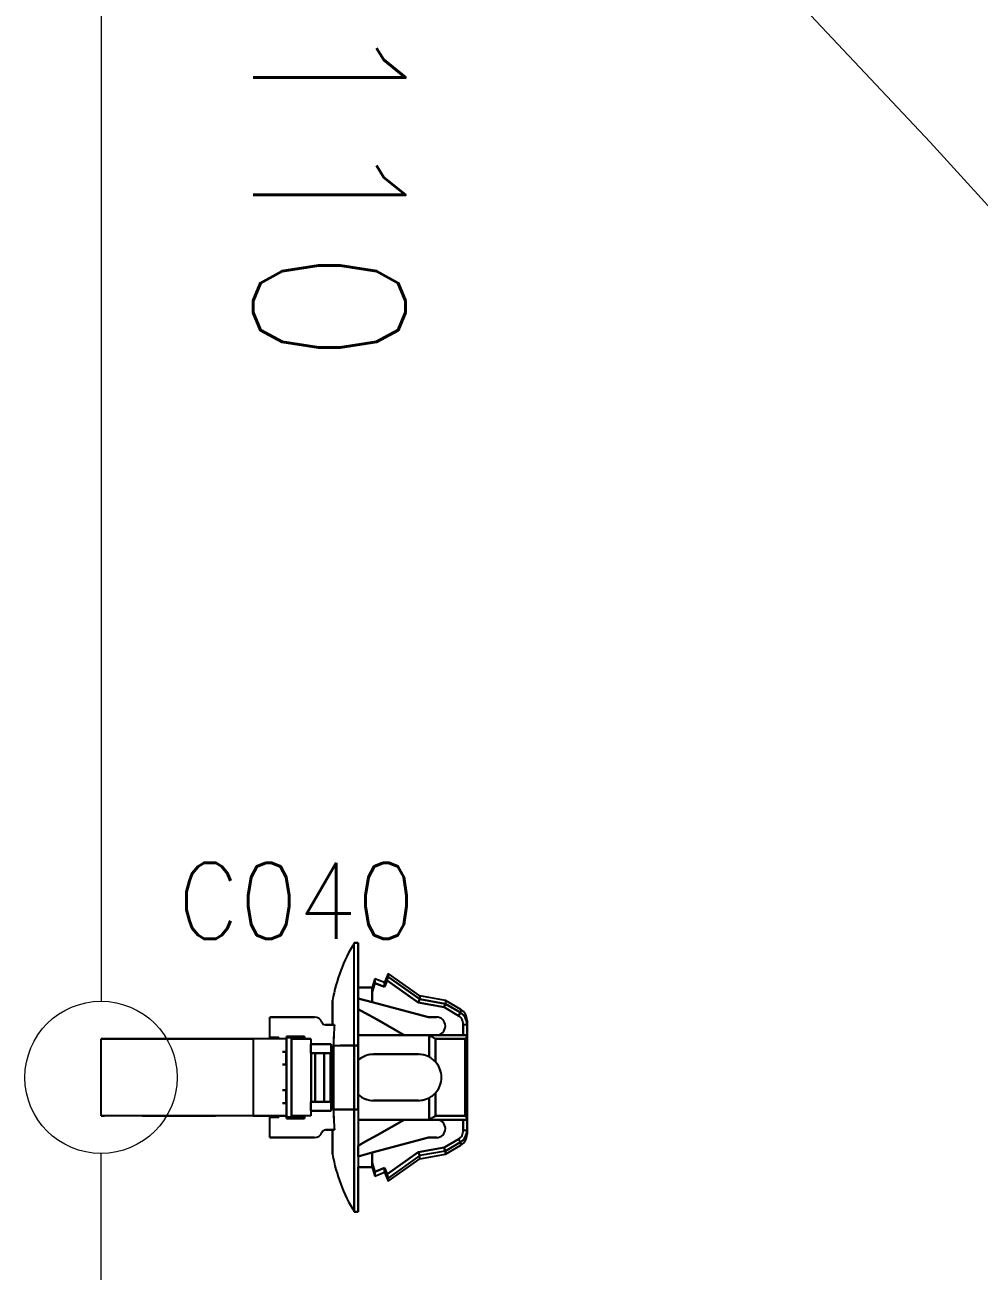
# Model space of a CAD drawing. Header units: inches. Extents: x 47316 to 59086, y 3141 to 11743.
# Drawn here: x 54112.87 to 54144.21, y 10066.61 to 10107.54 of the extents above; entities that cross this region are included whole.
import ezdxf

# ---------------------------------------------------------------- set-up
doc = ezdxf.new("R2010")
doc.units = ezdxf.units.IN
doc.header["$MEASUREMENT"] = 0
doc.styles.get("Standard").update_dxf_attribs({"font": ''})
doc.styles.get('Standard').set_extended_font_data('SimSun')
doc.linetypes.add('_VH_FELT_TAPE', pattern='A,0.4,-0.7,["FELT",Standard,S=0.3,R=0,X=-0.5,Y=-0.15],-0.7', length=1.8)

msp = doc.modelspace()

# ---------------------------------------------------------------- linework, layer by layer
at = {"color": 0, "linetype": '_VH_FELT_TAPE', "lineweight": 15, "ltscale": 5}
for p, q in [((54115.369, 10130.11), (54115.369, 10075.475)), ((54115.369, 10048.654), (54115.369, 10070.475))]:
    msp.add_line(p, q, dxfattribs=at)
at = {"color": 7, "ltscale": 0.2}
for p, q in [((54123.69, 10074.027), (54123.69, 10077.395)), ((54123.69, 10074.027), (54123.69, 10077.395)), ((54123.817, 10074.027), (54123.817, 10077.395)), ((54123.817, 10077.395), (54123.817, 10074.027)), ((54123.69, 10068.554), (54123.69, 10071.922)), ((54123.69, 10071.922), (54123.69, 10068.554)), ((54123.817, 10071.922), (54123.817, 10068.554)), ((54123.817, 10071.922), (54123.817, 10068.554))]:
    msp.add_line(p, q, dxfattribs=at)
at = {"color": 7, "ltscale": 0.0075}
for p, q in [((54123.69, 10077.395), (54123.817, 10077.395)), ((54123.817, 10077.395), (54123.69, 10077.395)), ((54127.269, 10074.717), (54127.395, 10074.717)), ((54127.269, 10074.717), (54127.395, 10074.717)), ((54127.395, 10074.364), (54127.269, 10074.364)), ((54123.69, 10074.027), (54123.817, 10074.027)), ((54123.817, 10074.027), (54123.69, 10074.027)), ((54121.459, 10073.817), (54121.333, 10073.817)), ((54121.333, 10073.817), (54121.459, 10073.817)), ((54121.333, 10073.396), (54121.459, 10073.396)), ((54121.459, 10073.396), (54121.333, 10073.396)), ((54121.459, 10072.554), (54121.333, 10072.554)), ((54121.333, 10072.554), (54121.459, 10072.554)), ((54121.333, 10072.133), (54121.459, 10072.133)), ((54121.459, 10072.133), (54121.333, 10072.133)), ((54123.817, 10071.922), (54123.69, 10071.922)), ((54123.69, 10071.922), (54123.817, 10071.922)), ((54127.395, 10071.233), (54127.269, 10071.233)), ((54127.395, 10071.233), (54127.269, 10071.233)), ((54123.69, 10068.554), (54123.817, 10068.554)), ((54123.817, 10068.554), (54123.69, 10068.554))]:
    msp.add_line(p, q, dxfattribs=at)
at = {"color": 7, "ltscale": 0.087396}
for p, q in [((54123.817, 10077.395), (54123.817, 10075.923)), ((54123.817, 10068.554), (54123.817, 10070.026)), ((54123.817, 10068.554), (54123.817, 10070.026))]:
    msp.add_line(p, q, dxfattribs=at)
at = {"color": 7, "ltscale": 0.0875}
for p, q in [((54123.817, 10075.922), (54123.817, 10077.395)), ((54125.795, 10073.733), (54124.322, 10073.733)), ((54124.322, 10073.733), (54125.795, 10073.733)), ((54124.322, 10072.217), (54125.795, 10072.217)), ((54125.795, 10072.217), (54124.322, 10072.217)), ((54125.795, 10072.217), (54124.322, 10072.217))]:
    msp.add_line(p, q, dxfattribs=at)
at = {"color": 7, "ltscale": 0.019}
msp.add_line((54124.806, 10076.384), (54124.68, 10076.09), dxfattribs=at)
at = {"color": 7, "ltscale": 4.3e-05}
msp.add_line((54124.806, 10076.385), (54124.806, 10076.384), dxfattribs=at)
at = {"color": 7, "ltscale": 0.075271}
for p, q in [((54125.838, 10075.648), (54124.806, 10076.385)), ((54124.806, 10076.281), (54125.838, 10075.544)), ((54125.838, 10075.544), (54124.806, 10076.281)), ((54125.838, 10070.406), (54124.806, 10069.669)), ((54124.806, 10069.565), (54125.838, 10070.302))]:
    msp.add_line(p, q, dxfattribs=at)
at = {"color": 7, "ltscale": 4.9e-05}
msp.add_line((54124.806, 10076.385), (54124.806, 10076.384), dxfattribs=at)
at = {"color": 7, "ltscale": 0.000903}
msp.add_line((54124.806, 10076.384), (54124.806, 10076.369), dxfattribs=at)
at = {"color": 7, "ltscale": 0.000916}
msp.add_line((54124.806, 10076.384), (54124.806, 10076.368), dxfattribs=at)
at = {"color": 7, "ltscale": 0.005222}
msp.add_line((54124.806, 10076.369), (54124.806, 10076.281), dxfattribs=at)
at = {"color": 7, "ltscale": 0.005249}
msp.add_line((54124.806, 10076.368), (54124.806, 10076.28), dxfattribs=at)
at = {"color": 7, "ltscale": 0.027499}
for p, q in [((54124.28, 10075.922), (54123.817, 10075.922)), ((54123.817, 10075.922), (54124.28, 10075.922)), ((54124.28, 10070.028), (54123.817, 10070.028)), ((54123.817, 10070.028), (54124.28, 10070.028))]:
    msp.add_line(p, q, dxfattribs=at)
at = {"color": 7, "ltscale": 0.018183}
msp.add_line((54124.364, 10076.216), (54124.28, 10075.922), dxfattribs=at)
at = {"color": 7, "ltscale": 0.018199}
for p, q in [((54124.28, 10075.78), (54124.364, 10076.074)), ((54124.364, 10076.074), (54124.28, 10075.78)), ((54124.28, 10070.17), (54124.364, 10069.875)), ((54124.364, 10069.875), (54124.28, 10070.17))]:
    msp.add_line(p, q, dxfattribs=at)
at = {"color": 7, "ltscale": 0.000342}
for p, q in [((54124.28, 10075.916), (54124.28, 10075.922)), ((54124.28, 10070.028), (54124.28, 10070.034))]:
    msp.add_line(p, q, dxfattribs=at)
at = {"color": 7, "ltscale": 0.006641}
msp.add_line((54124.28, 10075.922), (54124.28, 10075.81), dxfattribs=at)
at = {"color": 7, "ltscale": 0.002142}
msp.add_line((54124.28, 10075.886), (54124.28, 10075.922), dxfattribs=at)
at = {"color": 7, "ltscale": 0.00033}
for p, q in [((54124.28, 10075.922), (54124.28, 10075.916)), ((54124.28, 10070.033), (54124.28, 10070.028)), ((54124.68, 10069.86), (54124.68, 10069.865))]:
    msp.add_line(p, q, dxfattribs=at)
at = {"color": 7, "ltscale": 0.002136}
msp.add_line((54124.28, 10075.922), (54124.28, 10075.886), dxfattribs=at)
at = {"color": 7, "ltscale": 0.001825}
msp.add_line((54124.28, 10075.916), (54124.28, 10075.885), dxfattribs=at)
at = {"color": 7, "ltscale": 0.003674}
for p, q in [((54124.28, 10075.854), (54124.28, 10075.916)), ((54124.28, 10070.034), (54124.28, 10070.095))]:
    msp.add_line(p, q, dxfattribs=at)
at = {"color": 7, "ltscale": 0.006299}
msp.add_line((54124.28, 10075.78), (54124.28, 10075.886), dxfattribs=at)
at = {"color": 7, "ltscale": 0.006305}
msp.add_line((54124.28, 10075.886), (54124.28, 10075.78), dxfattribs=at)
at = {"color": 7, "ltscale": 0.008429}
for p, q in [((54124.364, 10076.074), (54124.364, 10076.216)), ((54124.68, 10070.002), (54124.68, 10069.86))]:
    msp.add_line(p, q, dxfattribs=at)
at = {"color": 7, "ltscale": 0.020195}
for p, q in [((54124.68, 10076.09), (54124.364, 10076.216)), ((54124.364, 10076.074), (54124.68, 10075.948)), ((54124.68, 10075.948), (54124.364, 10076.074)), ((54124.364, 10069.875), (54124.68, 10070.002)), ((54124.68, 10070.002), (54124.364, 10069.875)), ((54124.364, 10069.733), (54124.68, 10069.86))]:
    msp.add_line(p, q, dxfattribs=at)
at = {"color": 7, "ltscale": 0.008438}
msp.add_line((54124.364, 10076.216), (54124.364, 10076.074), dxfattribs=at)
at = {"color": 7, "ltscale": 0.002185}
msp.add_line((54124.364, 10076.146), (54124.364, 10076.183), dxfattribs=at)
at = {"color": 7, "ltscale": 0.013619}
for p, q in [((54124.68, 10075.948), (54124.77, 10076.159)), ((54124.77, 10076.159), (54124.68, 10075.948)), ((54124.68, 10070.002), (54124.77, 10069.791)), ((54124.77, 10069.791), (54124.68, 10070.002))]:
    msp.add_line(p, q, dxfattribs=at)
at = {"color": 7, "ltscale": 0.0009}
msp.add_line((54124.68, 10076.075), (54124.68, 10076.09), dxfattribs=at)
at = {"color": 7, "ltscale": 0.000912}
for p, q in [((54124.68, 10076.09), (54124.68, 10076.074)), ((54124.364, 10069.749), (54124.364, 10069.734))]:
    msp.add_line(p, q, dxfattribs=at)
at = {"color": 7, "ltscale": 0.002856}
msp.add_line((54124.68, 10076.085), (54124.68, 10076.037), dxfattribs=at)
at = {"color": 7, "ltscale": 0.002869}
msp.add_line((54124.68, 10076.036), (54124.68, 10076.084), dxfattribs=at)
at = {"color": 7, "ltscale": 0.002832}
msp.add_line((54124.68, 10076.027), (54124.68, 10076.075), dxfattribs=at)
at = {"color": 7, "ltscale": 0.00282}
for p, q in [((54124.68, 10076.074), (54124.68, 10076.027)), ((54124.364, 10069.796), (54124.364, 10069.749))]:
    msp.add_line(p, q, dxfattribs=at)
at = {"color": 7, "ltscale": 0.004715}
msp.add_line((54124.68, 10075.948), (54124.68, 10076.027), dxfattribs=at)
at = {"color": 7, "ltscale": 0.004687}
msp.add_line((54124.68, 10076.027), (54124.68, 10075.948), dxfattribs=at)
at = {"color": 7, "ltscale": 0.074459}
for p, q in [((54124.77, 10076.159), (54125.79, 10075.43)), ((54125.79, 10075.43), (54124.77, 10076.159)), ((54124.77, 10069.791), (54125.79, 10070.52)), ((54125.79, 10070.52), (54124.77, 10069.791))]:
    msp.add_line(p, q, dxfattribs=at)
at = {"color": 7, "ltscale": 0.047501}
for p, q in [((54122.975, 10075.501), (54122.975, 10074.701)), ((54122.975, 10074.701), (54122.975, 10075.501)), ((54122.975, 10071.249), (54122.975, 10070.449)), ((54122.975, 10070.449), (54122.975, 10071.249))]:
    msp.add_line(p, q, dxfattribs=at)
at = {"color": 7, "ltscale": 0.028456}
for p, q in [((54124.28, 10075.446), (54123.817, 10075.57)), ((54123.817, 10075.57), (54124.28, 10075.446)), ((54124.28, 10070.503), (54123.817, 10070.38)), ((54123.817, 10070.38), (54124.28, 10070.503))]:
    msp.add_line(p, q, dxfattribs=at)
at = {"color": 7, "ltscale": 0.020602}
for p, q in [((54123.817, 10075.57), (54123.817, 10075.223)), ((54123.817, 10070.38), (54123.817, 10070.727)), ((54123.817, 10070.38), (54123.817, 10070.727))]:
    msp.add_line(p, q, dxfattribs=at)
at = {"color": 7, "ltscale": 0.020749}
msp.add_line((54123.817, 10075.22), (54123.817, 10075.57), dxfattribs=at)
at = {"color": 7, "ltscale": 0.00329}
msp.add_line((54124.28, 10075.799), (54124.28, 10075.854), dxfattribs=at)
at = {"color": 7, "ltscale": 0.019785}
for p, q in [((54124.28, 10075.446), (54124.28, 10075.78)), ((54124.28, 10075.78), (54124.28, 10075.446)), ((54124.28, 10070.503), (54124.28, 10070.17)), ((54124.28, 10070.17), (54124.28, 10070.503))]:
    msp.add_line(p, q, dxfattribs=at)
at = {"color": 7, "ltscale": 0.004321}
for p, q in [((54125.819, 10075.497), (54125.79, 10075.43)), ((54125.79, 10075.43), (54125.819, 10075.497)), ((54125.79, 10070.52), (54125.819, 10070.453)), ((54125.819, 10070.453), (54125.79, 10070.52))]:
    msp.add_line(p, q, dxfattribs=at)
at = {"color": 7, "ltscale": 0.000205}
for p, q in [((54125.82, 10075.5), (54125.819, 10075.497)), ((54125.819, 10075.497), (54125.82, 10075.5)), ((54125.819, 10070.453), (54125.82, 10070.449)), ((54125.82, 10070.449), (54125.819, 10070.453))]:
    msp.add_line(p, q, dxfattribs=at)
at = {"color": 7, "ltscale": 0.002621}
for p, q in [((54125.837, 10075.541), (54125.82, 10075.5)), ((54125.82, 10075.5), (54125.837, 10075.541)), ((54125.82, 10070.449), (54125.837, 10070.409)), ((54125.837, 10070.409), (54125.82, 10070.449))]:
    msp.add_line(p, q, dxfattribs=at)
at = {"color": 7, "ltscale": 0.050773}
for p, q in [((54125.837, 10075.541), (54126.679, 10075.394)), ((54126.679, 10075.394), (54125.837, 10075.541)), ((54126.679, 10070.556), (54125.837, 10070.409))]:
    msp.add_line(p, q, dxfattribs=at)
at = {"color": 7, "ltscale": 0.006168}
for p, q in [((54125.838, 10075.544), (54125.838, 10075.648)), ((54125.838, 10075.648), (54125.838, 10075.544))]:
    msp.add_line(p, q, dxfattribs=at)
at = {"color": 7, "ltscale": 0.05076}
for p, q in [((54126.68, 10075.5), (54125.838, 10075.648)), ((54125.838, 10070.302), (54126.68, 10070.449))]:
    msp.add_line(p, q, dxfattribs=at)
at = {"color": 7, "ltscale": 0.006223}
for p, q in [((54126.68, 10075.5), (54126.68, 10075.396)), ((54126.68, 10075.5), (54126.68, 10075.396)), ((54126.68, 10070.449), (54126.68, 10070.554))]:
    msp.add_line(p, q, dxfattribs=at)
at = {"color": 7, "ltscale": 0.034946}
for p, q in [((54127.187, 10075.202), (54126.68, 10075.5)), ((54126.68, 10070.449), (54127.187, 10070.747))]:
    msp.add_line(p, q, dxfattribs=at)
at = {"color": 7, "ltscale": 0.015289}
msp.add_line((54124.04, 10075.094), (54123.816, 10075.221), dxfattribs=at)
at = {"color": 7, "ltscale": 0.015242}
for p, q in [((54123.817, 10075.22), (54124.04, 10075.094)), ((54124.04, 10070.855), (54123.817, 10070.729))]:
    msp.add_line(p, q, dxfattribs=at)
at = {"color": 7, "ltscale": 0.02697}
msp.add_line((54124.436, 10074.871), (54124.04, 10075.094), dxfattribs=at)
at = {"color": 7, "ltscale": 0.026985}
for p, q in [((54124.04, 10075.094), (54124.436, 10074.871)), ((54124.436, 10071.079), (54124.04, 10070.855))]:
    msp.add_line(p, q, dxfattribs=at)
at = {"color": 7, "ltscale": 0.11383}
for p, q in [((54126.132, 10074.953), (54124.28, 10075.446)), ((54124.28, 10075.446), (54126.132, 10074.953)), ((54126.132, 10070.996), (54124.28, 10070.503)), ((54124.28, 10070.503), (54126.132, 10070.996))]:
    msp.add_line(p, q, dxfattribs=at)
at = {"color": 7, "ltscale": 0.051095}
for p, q in [((54125.79, 10075.43), (54126.638, 10075.282)), ((54126.638, 10075.282), (54125.79, 10075.43)), ((54125.79, 10070.52), (54126.638, 10070.668)), ((54126.638, 10070.668), (54125.79, 10070.52))]:
    msp.add_line(p, q, dxfattribs=at)
at = {"color": 7, "ltscale": 0.004276}
for p, q in [((54126.663, 10075.349), (54126.638, 10075.282)), ((54126.638, 10075.282), (54126.663, 10075.349)), ((54126.663, 10070.6), (54126.638, 10070.668)), ((54126.638, 10070.668), (54126.663, 10070.6))]:
    msp.add_line(p, q, dxfattribs=at)
at = {"color": 7, "ltscale": 0.0329}
for p, q in [((54126.638, 10075.282), (54127.116, 10075.001)), ((54127.116, 10075.001), (54126.638, 10075.282)), ((54126.638, 10070.668), (54127.116, 10070.949)), ((54127.116, 10070.949), (54126.638, 10070.668))]:
    msp.add_line(p, q, dxfattribs=at)
at = {"color": 7, "ltscale": 0.002806}
for p, q in [((54126.679, 10075.394), (54126.663, 10075.349)), ((54126.663, 10070.6), (54126.679, 10070.556))]:
    msp.add_line(p, q, dxfattribs=at)
at = {"color": 7, "ltscale": 0.00266}
for p, q in [((54126.664, 10075.351), (54126.679, 10075.394)), ((54126.679, 10070.556), (54126.664, 10070.598))]:
    msp.add_line(p, q, dxfattribs=at)
at = {"color": 7, "ltscale": 0.034163}
for p, q in [((54126.679, 10075.394), (54127.176, 10075.104)), ((54127.176, 10070.846), (54126.679, 10070.556))]:
    msp.add_line(p, q, dxfattribs=at)
at = {"color": 7, "ltscale": 0.034208}
for p, q in [((54127.176, 10075.104), (54126.68, 10075.396)), ((54127.176, 10070.846), (54126.68, 10070.554))]:
    msp.add_line(p, q, dxfattribs=at)
at = {"color": 7, "ltscale": 0.000128}
for p, q in [((54126.68, 10075.394), (54126.68, 10075.396)), ((54126.68, 10070.554), (54126.68, 10070.556)), ((54126.68, 10070.556), (54126.68, 10070.554))]:
    msp.add_line(p, q, dxfattribs=at)
at = {"color": 7, "ltscale": 0.007092}
for p, q in [((54127.116, 10075.001), (54127.176, 10075.104)), ((54127.176, 10075.104), (54127.116, 10075.001)), ((54127.176, 10070.846), (54127.116, 10070.949)), ((54127.116, 10070.949), (54127.176, 10070.846))]:
    msp.add_line(p, q, dxfattribs=at)
at = {"color": 7, "ltscale": 0.005864}
msp.add_line((54127.188, 10075.202), (54127.176, 10075.104), dxfattribs=at)
at = {"color": 7, "ltscale": 0.005865}
for p, q in [((54127.187, 10075.202), (54127.176, 10075.104)), ((54127.176, 10070.846), (54127.187, 10070.748))]:
    msp.add_line(p, q, dxfattribs=at)
at = {"color": 7, "ltscale": 0.025}
for p, q in [((54121.333, 10074.953), (54120.912, 10074.953)), ((54121.453, 10073.396), (54121.453, 10073.817)), ((54121.453, 10073.396), (54121.453, 10073.817)), ((54121.459, 10073.396), (54121.459, 10073.817)), ((54121.453, 10072.133), (54121.453, 10072.554)), ((54121.453, 10072.133), (54121.453, 10072.554))]:
    msp.add_line(p, q, dxfattribs=at)
at = {"color": 7, "ltscale": 0.039999}
for p, q in [((54120.912, 10074.28), (54120.912, 10074.953)), ((54120.912, 10074.28), (54120.912, 10074.953)), ((54120.912, 10070.996), (54120.912, 10071.67)), ((54120.912, 10070.996), (54120.912, 10071.67))]:
    msp.add_line(p, q, dxfattribs=at)
at = {"color": 7, "ltscale": 0.022501}
for p, q in [((54120.912, 10074.953), (54121.291, 10074.953)), ((54120.912, 10074.953), (54121.291, 10074.953)), ((54120.912, 10070.996), (54121.291, 10070.996)), ((54121.291, 10070.996), (54120.912, 10070.996))]:
    msp.add_line(p, q, dxfattribs=at)
at = {"color": 7, "ltscale": 0.064999}
for p, q in [((54121.291, 10074.953), (54122.385, 10074.953)), ((54121.291, 10074.953), (54122.385, 10074.953)), ((54121.291, 10070.996), (54122.385, 10070.996)), ((54122.385, 10070.996), (54121.291, 10070.996))]:
    msp.add_line(p, q, dxfattribs=at)
at = {"color": 7, "ltscale": 0.0625}
msp.add_line((54122.385, 10074.953), (54121.333, 10074.953), dxfattribs=at)
at = {"color": 7, "ltscale": 0.013786}
msp.add_line((54122.975, 10074.701), (54122.743, 10074.701), dxfattribs=at)
at = {"color": 7, "ltscale": 0.017471}
for p, q in [((54123.037, 10074.701), (54122.743, 10074.701)), ((54123.037, 10071.249), (54122.743, 10071.249))]:
    msp.add_line(p, q, dxfattribs=at)
at = {"color": 7, "ltscale": 0.017476}
for p, q in [((54122.743, 10074.701), (54123.037, 10074.701)), ((54122.743, 10071.249), (54123.037, 10071.249))]:
    msp.add_line(p, q, dxfattribs=at)
at = {"color": 7, "ltscale": 0.00369}
for p, q in [((54123.037, 10074.701), (54122.975, 10074.701)), ((54122.975, 10071.249), (54123.037, 10071.249))]:
    msp.add_line(p, q, dxfattribs=at)
at = {"color": 7, "ltscale": 0.065039}
msp.add_line((54125.332, 10074.364), (54124.379, 10074.903), dxfattribs=at)
at = {"color": 7, "ltscale": 0.06116}
msp.add_line((54125.332, 10074.364), (54124.436, 10074.871), dxfattribs=at)
at = {"color": 7, "ltscale": 0.061156}
for p, q in [((54124.436, 10074.871), (54125.332, 10074.364)), ((54125.332, 10071.585), (54124.436, 10071.079))]:
    msp.add_line(p, q, dxfattribs=at)
at = {"color": 7, "ltscale": 0.014999}
for p, q in [((54126.385, 10074.953), (54126.132, 10074.953)), ((54126.132, 10074.953), (54126.385, 10074.953)), ((54126.385, 10070.996), (54126.132, 10070.996)), ((54126.385, 10070.996), (54126.132, 10070.996)), ((54126.132, 10070.996), (54126.385, 10070.996))]:
    msp.add_line(p, q, dxfattribs=at)
at = {"color": 7, "ltscale": 0.020941}
for p, q in [((54127.269, 10074.717), (54127.269, 10074.364)), ((54127.269, 10074.364), (54127.269, 10074.717)), ((54127.395, 10074.364), (54127.395, 10074.717)), ((54127.395, 10074.717), (54127.395, 10074.364)), ((54127.269, 10071.233), (54127.269, 10071.585)), ((54127.269, 10071.585), (54127.269, 10071.233)), ((54127.395, 10071.233), (54127.395, 10071.585)), ((54127.395, 10071.585), (54127.395, 10071.233))]:
    msp.add_line(p, q, dxfattribs=at)
at = {"color": 7, "ltscale": 0.015729}
msp.add_line((54127.395, 10074.574), (54127.395, 10074.839), dxfattribs=at)
at = {"color": 7, "ltscale": 0.015717}
msp.add_line((54127.395, 10074.838), (54127.395, 10074.574), dxfattribs=at)
at = {"color": 7, "ltscale": 0.378897}
msp.add_line((54115.369, 10074.238), (54120.369, 10074.238), dxfattribs=at)
at = {"color": 7, "ltscale": 0.15}
for p, q in [((54115.369, 10071.712), (54115.369, 10074.238)), ((54120.369, 10074.238), (54120.369, 10071.712)), ((54120.369, 10074.238), (54120.369, 10071.712)), ((54121.628, 10071.712), (54121.628, 10074.238)), ((54121.628, 10074.238), (54121.628, 10071.712)), ((54122.259, 10074.238), (54122.259, 10071.712)), ((54122.259, 10074.238), (54122.259, 10071.712)), ((54127.332, 10071.712), (54127.332, 10074.238)), ((54127.332, 10074.238), (54127.332, 10071.712))]:
    msp.add_line(p, q, dxfattribs=at)
at = {"color": 7, "ltscale": 0.215019}
msp.add_line((54118.805, 10074.238), (54115.369, 10074.238), dxfattribs=at)
at = {"color": 7, "ltscale": 0.315749}
msp.add_line((54115.369, 10074.238), (54119.937, 10074.238), dxfattribs=at)
at = {"color": 7, "ltscale": 0.378905}
msp.add_line((54120.369, 10074.238), (54115.369, 10074.238), dxfattribs=at)
at = {"color": 7, "ltscale": 0.315758}
msp.add_line((54115.369, 10074.238), (54119.937, 10074.238), dxfattribs=at)
at = {"color": 7, "ltscale": 0.179182}
msp.add_line((54118.633, 10074.238), (54115.616, 10074.238), dxfattribs=at)
at = {"color": 7, "ltscale": 0.026669}
for p, q in [((54118.633, 10074.238), (54119.083, 10074.238)), ((54119.083, 10074.238), (54118.633, 10074.238)), ((54118.805, 10074.238), (54119.254, 10074.238))]:
    msp.add_line(p, q, dxfattribs=at)
at = {"color": 7, "ltscale": 0.108633}
msp.add_line((54120.912, 10074.238), (54119.083, 10074.238), dxfattribs=at)
at = {"color": 7, "ltscale": 0.076392}
msp.add_line((54120.369, 10074.238), (54119.083, 10074.238), dxfattribs=at)
at = {"color": 7, "ltscale": 0.098454}
msp.add_line((54120.912, 10074.238), (54119.254, 10074.238), dxfattribs=at)
at = {"color": 7, "ltscale": 0.057913}
msp.add_line((54120.912, 10074.238), (54119.937, 10074.238), dxfattribs=at)
at = {"color": 7, "ltscale": 0.0644}
for p, q in [((54121.453, 10074.238), (54120.369, 10074.238)), ((54121.453, 10074.238), (54120.369, 10074.238)), ((54120.369, 10071.712), (54121.453, 10071.712)), ((54121.453, 10071.712), (54120.369, 10071.712))]:
    msp.add_line(p, q, dxfattribs=at)
at = {"color": 7, "ltscale": 0.0175}
for p, q in [((54120.912, 10074.28), (54121.207, 10074.28)), ((54120.912, 10074.28), (54121.207, 10074.28)), ((54121.207, 10074.28), (54120.912, 10074.28)), ((54120.912, 10071.67), (54121.207, 10071.67)), ((54121.207, 10071.67), (54120.912, 10071.67))]:
    msp.add_line(p, q, dxfattribs=at)
at = {"color": 7, "ltscale": 0.002499}
for p, q in [((54120.912, 10074.238), (54120.912, 10074.28)), ((54121.207, 10074.28), (54121.207, 10074.238)), ((54121.207, 10074.238), (54121.207, 10074.28)), ((54121.459, 10074.322), (54121.459, 10074.28)), ((54121.459, 10074.322), (54121.459, 10074.28)), ((54122.007, 10074.28), (54122.007, 10074.238)), ((54122.007, 10074.238), (54122.007, 10074.28)), ((54122.007, 10074.28), (54122.007, 10074.238)), ((54120.912, 10071.67), (54120.912, 10071.712)), ((54121.207, 10071.712), (54121.207, 10071.67)), ((54121.207, 10071.67), (54121.207, 10071.712)), ((54121.459, 10071.628), (54121.459, 10071.67)), ((54121.459, 10071.67), (54121.459, 10071.628)), ((54121.459, 10071.67), (54121.459, 10071.628)), ((54122.007, 10071.712), (54122.007, 10071.67)), ((54122.007, 10071.67), (54122.007, 10071.712)), ((54122.007, 10071.712), (54122.007, 10071.67))]:
    msp.add_line(p, q, dxfattribs=at)
at = {"color": 7, "ltscale": 2.6e-05}
for p, q in [((54120.912, 10074.28), (54120.912, 10074.28)), ((54120.912, 10071.67), (54120.912, 10071.67))]:
    msp.add_line(p, q, dxfattribs=at)
at = {"color": 7, "ltscale": 0.000629}
msp.add_line((54121.459, 10074.311), (54121.459, 10074.322), dxfattribs=at)
at = {"color": 7, "ltscale": 0.035001}
for p, q in [((54121.459, 10074.322), (54122.049, 10074.322)), ((54122.049, 10074.322), (54121.459, 10074.322)), ((54123.817, 10074.027), (54123.227, 10074.027)), ((54123.817, 10074.027), (54123.227, 10074.027)), ((54122.049, 10071.628), (54121.459, 10071.628)), ((54122.049, 10071.628), (54121.459, 10071.628)), ((54121.459, 10071.628), (54122.049, 10071.628))]:
    msp.add_line(p, q, dxfattribs=at)
at = {"color": 7, "ltscale": 0.154999}
for p, q in [((54121.459, 10074.28), (54121.459, 10071.67)), ((54121.459, 10071.67), (54121.459, 10074.28))]:
    msp.add_line(p, q, dxfattribs=at)
at = {"color": 7, "ltscale": 0.032501}
for p, q in [((54121.459, 10074.28), (54122.007, 10074.28)), ((54121.459, 10074.28), (54122.007, 10074.28)), ((54121.459, 10071.67), (54122.007, 10071.67)), ((54122.007, 10071.67), (54121.459, 10071.67))]:
    msp.add_line(p, q, dxfattribs=at)
at = {"color": 7, "ltscale": 0.021939}
msp.add_line((54121.459, 10074.28), (54121.829, 10074.28), dxfattribs=at)
at = {"color": 7, "ltscale": 0.0375}
for p, q in [((54121.628, 10074.238), (54122.259, 10074.238)), ((54122.259, 10074.238), (54121.628, 10074.238)), ((54122.259, 10071.712), (54121.628, 10071.712)), ((54122.259, 10071.712), (54121.628, 10071.712))]:
    msp.add_line(p, q, dxfattribs=at)
at = {"color": 7, "ltscale": 0.010562}
msp.add_line((54122.007, 10074.28), (54121.829, 10074.28), dxfattribs=at)
at = {"color": 7, "ltscale": 0.002502}
msp.add_line((54122.049, 10074.238), (54122.006, 10074.238), dxfattribs=at)
at = {"color": 7, "ltscale": 0.004999}
for p, q in [((54122.049, 10074.322), (54122.049, 10074.238)), ((54122.049, 10074.238), (54122.049, 10074.322)), ((54122.049, 10071.712), (54122.049, 10071.628)), ((54122.049, 10071.628), (54122.049, 10071.712))]:
    msp.add_line(p, q, dxfattribs=at)
at = {"color": 7, "ltscale": 0.089999}
for p, q in [((54123.817, 10074.364), (54125.332, 10074.364)), ((54125.332, 10074.364), (54123.817, 10074.364)), ((54125.332, 10071.585), (54123.817, 10071.585)), ((54123.817, 10071.585), (54125.332, 10071.585))]:
    msp.add_line(p, q, dxfattribs=at)
at = {"color": 7, "ltscale": 0.040697}
msp.add_line((54125.176, 10074.364), (54124.49, 10074.364), dxfattribs=at)
at = {"color": 7, "ltscale": 0.040701}
msp.add_line((54124.49, 10074.364), (54125.176, 10074.364), dxfattribs=at)
at = {"color": 7, "ltscale": 0.039936}
for p, q in [((54125.332, 10074.364), (54126.005, 10074.364)), ((54126.005, 10074.364), (54125.332, 10074.364)), ((54126.005, 10071.585), (54125.332, 10071.585)), ((54125.332, 10071.585), (54126.005, 10071.585))]:
    msp.add_line(p, q, dxfattribs=at)
at = {"color": 7, "ltscale": 0.048712}
msp.add_line((54126.153, 10074.364), (54125.332, 10074.364), dxfattribs=at)
at = {"color": 7, "ltscale": 0.082565}
for p, q in [((54127.395, 10074.364), (54126.005, 10074.364)), ((54126.005, 10074.364), (54127.395, 10074.364)), ((54126.005, 10071.585), (54127.395, 10071.585)), ((54127.395, 10071.585), (54126.005, 10071.585))]:
    msp.add_line(p, q, dxfattribs=at)
at = {"color": 7, "ltscale": 0.041339}
for p, q in [((54126.146, 10074.343), (54126.146, 10073.646)), ((54126.146, 10073.646), (54126.146, 10074.343)), ((54126.146, 10072.303), (54126.146, 10071.607)), ((54126.146, 10071.607), (54126.146, 10072.303))]:
    msp.add_line(p, q, dxfattribs=at)
at = {"color": 7, "ltscale": 0.002634}
for p, q in [((54126.146, 10074.343), (54126.188, 10074.327)), ((54126.188, 10071.623), (54126.146, 10071.607))]:
    msp.add_line(p, q, dxfattribs=at)
at = {"color": 7, "ltscale": 0.002635}
for p, q in [((54126.188, 10074.327), (54126.146, 10074.343)), ((54126.146, 10071.607), (54126.188, 10071.622))]:
    msp.add_line(p, q, dxfattribs=at)
at = {"color": 7, "ltscale": 0.008279}
msp.add_line((54126.292, 10074.364), (54126.153, 10074.364), dxfattribs=at)
at = {"color": 7, "ltscale": 0.005516}
msp.add_line((54126.385, 10074.364), (54126.292, 10074.364), dxfattribs=at)
at = {"color": 7, "ltscale": 0.044711}
for p, q in [((54126.356, 10073.485), (54126.356, 10074.238)), ((54126.356, 10074.238), (54126.356, 10073.485)), ((54126.356, 10071.712), (54126.356, 10072.465)), ((54126.356, 10072.465), (54126.356, 10071.712))]:
    msp.add_line(p, q, dxfattribs=at)
at = {"color": 7, "ltscale": 0.057954}
for p, q in [((54126.356, 10074.238), (54127.332, 10074.238)), ((54127.332, 10074.238), (54126.356, 10074.238)), ((54127.332, 10071.712), (54126.356, 10071.712)), ((54126.356, 10071.712), (54127.332, 10071.712))]:
    msp.add_line(p, q, dxfattribs=at)
at = {"color": 7, "ltscale": 0.052501}
msp.add_line((54127.269, 10074.364), (54126.385, 10074.364), dxfattribs=at)
at = {"color": 7, "ltscale": 0.012512}
for p, q in [((54127.395, 10074.363), (54127.395, 10074.574)), ((54127.395, 10071.376), (54127.395, 10071.586))]:
    msp.add_line(p, q, dxfattribs=at)
at = {"color": 7, "ltscale": 0.000995}
for p, q in [((54127.395, 10074.347), (54127.395, 10074.364)), ((54127.395, 10074.364), (54127.395, 10074.347)), ((54127.395, 10071.585), (54127.395, 10071.602)), ((54127.395, 10071.602), (54127.395, 10071.585))]:
    msp.add_line(p, q, dxfattribs=at)
at = {"color": 7, "ltscale": 0.163214}
msp.add_line((54127.395, 10071.601), (54127.395, 10074.349), dxfattribs=at)
at = {"color": 7, "ltscale": 0.163013}
msp.add_line((54127.395, 10074.347), (54127.395, 10071.602), dxfattribs=at)
at = {"color": 7, "ltscale": 0.040002}
for p, q in [((54122.259, 10074.069), (54122.933, 10074.069)), ((54122.933, 10074.069), (54122.259, 10074.069)), ((54122.933, 10071.88), (54122.259, 10071.88)), ((54122.933, 10071.88), (54122.259, 10071.88)), ((54122.259, 10071.88), (54122.933, 10071.88))]:
    msp.add_line(p, q, dxfattribs=at)
at = {"color": 7, "ltscale": 0.017502}
for p, q in [((54122.259, 10073.775), (54122.259, 10074.069)), ((54122.259, 10071.88), (54122.259, 10072.175))]:
    msp.add_line(p, q, dxfattribs=at)
at = {"color": 7, "ltscale": 0.129999}
for p, q in [((54122.933, 10074.069), (54122.933, 10071.88)), ((54122.933, 10071.88), (54122.933, 10074.069))]:
    msp.add_line(p, q, dxfattribs=at)
at = {"color": 7, "ltscale": 0.040567}
for p, q in [((54123.007, 10074.027), (54123.69, 10074.027)), ((54123.007, 10071.922), (54123.69, 10071.922))]:
    msp.add_line(p, q, dxfattribs=at)
at = {"color": 7, "ltscale": 0.125}
for p, q in [((54123.007, 10071.922), (54123.007, 10074.027)), ((54123.007, 10074.027), (54123.007, 10071.922)), ((54123.69, 10071.922), (54123.69, 10074.027)), ((54123.69, 10074.027), (54123.69, 10071.922)), ((54123.817, 10071.922), (54123.817, 10074.027)), ((54123.817, 10074.027), (54123.817, 10071.922))]:
    msp.add_line(p, q, dxfattribs=at)
at = {"color": 7, "ltscale": 0.040569}
for p, q in [((54123.007, 10074.027), (54123.69, 10074.027)), ((54123.69, 10071.922), (54123.007, 10071.922))]:
    msp.add_line(p, q, dxfattribs=at)
at = {"color": 7, "ltscale": 0.00087}
for p, q in [((54122.274, 10073.775), (54122.259, 10073.775)), ((54122.259, 10073.775), (54122.274, 10073.775)), ((54122.274, 10072.175), (54122.259, 10072.175)), ((54122.259, 10072.175), (54122.274, 10072.175))]:
    msp.add_line(p, q, dxfattribs=at)
at = {"color": 7, "ltscale": 0.023952}
msp.add_line((54122.662, 10073.775), (54122.259, 10073.775), dxfattribs=at)
at = {"color": 7, "ltscale": 0.007443}
for p, q in [((54122.399, 10073.775), (54122.274, 10073.775)), ((54122.274, 10073.775), (54122.399, 10073.775)), ((54122.399, 10072.175), (54122.274, 10072.175)), ((54122.274, 10072.175), (54122.399, 10072.175))]:
    msp.add_line(p, q, dxfattribs=at)
at = {"color": 7, "ltscale": 0.095001}
for p, q in [((54122.274, 10073.775), (54122.274, 10072.175)), ((54122.274, 10072.175), (54122.274, 10073.775)), ((54122.399, 10073.775), (54122.399, 10072.175)), ((54122.399, 10072.175), (54122.399, 10073.775)), ((54122.699, 10072.175), (54122.699, 10073.775)), ((54122.699, 10073.775), (54122.699, 10072.175)), ((54122.908, 10072.175), (54122.908, 10073.775))]:
    msp.add_line(p, q, dxfattribs=at)
at = {"color": 7, "ltscale": 0.017839}
for p, q in [((54122.699, 10073.775), (54122.399, 10073.775)), ((54122.399, 10073.775), (54122.699, 10073.775)), ((54122.699, 10072.175), (54122.399, 10072.175)), ((54122.399, 10072.175), (54122.699, 10072.175))]:
    msp.add_line(p, q, dxfattribs=at)
at = {"color": 7, "ltscale": 0.014789}
msp.add_line((54122.684, 10073.775), (54122.933, 10073.775), dxfattribs=at)
at = {"color": 7, "ltscale": 0.013841}
for p, q in [((54122.933, 10073.775), (54122.699, 10073.775)), ((54122.699, 10072.175), (54122.933, 10072.175))]:
    msp.add_line(p, q, dxfattribs=at)
at = {"color": 7, "ltscale": 0.012407}
for p, q in [((54122.908, 10073.775), (54122.699, 10073.775)), ((54122.908, 10072.175), (54122.699, 10072.175))]:
    msp.add_line(p, q, dxfattribs=at)
at = {"color": 7, "ltscale": 0.001863}
msp.add_line((54126.335, 10073.507), (54126.357, 10073.484), dxfattribs=at)
at = {"color": 7, "ltscale": 0.000505}
msp.add_line((54126.356, 10073.485), (54126.35, 10073.491), dxfattribs=at)
at = {"color": 7, "ltscale": 0.000322}
msp.add_line((54121.459, 10073.396), (54121.454, 10073.396), dxfattribs=at)
at = {"color": 7, "ltscale": 0.023056}
msp.add_line((54121.459, 10072.166), (54121.459, 10072.554), dxfattribs=at)
at = {"color": 7, "ltscale": 0.000598}
msp.add_line((54126.356, 10072.465), (54126.349, 10072.457), dxfattribs=at)
at = {"color": 7, "ltscale": 0.000368}
msp.add_line((54121.453, 10072.133), (54121.459, 10072.133), dxfattribs=at)
at = {"color": 7, "ltscale": 0.001447}
msp.add_line((54122.908, 10072.175), (54122.933, 10072.175), dxfattribs=at)
at = {"color": 7, "ltscale": 0.02751}
msp.add_line((54123.691, 10071.922), (54123.227, 10071.922), dxfattribs=at)
msp.add_line((54123.691, 10071.922), (54123.227, 10071.922), dxfattribs=at)
at = {"color": 7, "ltscale": 0.378893}
msp.add_line((54120.369, 10071.712), (54115.369, 10071.712), dxfattribs=at)
at = {"color": 7, "ltscale": 0.0272}
msp.add_line((54115.482, 10071.712), (54115.369, 10071.712), dxfattribs=at)
at = {"color": 7, "ltscale": 0.37888}
msp.add_line((54120.369, 10071.712), (54115.369, 10071.712), dxfattribs=at)
at = {"color": 7, "ltscale": 0.027199}
msp.add_line((54115.369, 10071.712), (54115.482, 10071.712), dxfattribs=at)
at = {"color": 7, "ltscale": 0.142593}
msp.add_line((54119.13, 10071.712), (54116.728, 10071.712), dxfattribs=at)
at = {"color": 7, "ltscale": 0.142589}
msp.add_line((54116.728, 10071.712), (54119.129, 10071.712), dxfattribs=at)
at = {"color": 7, "ltscale": 0.064963}
msp.add_line((54124.38, 10071.047), (54125.332, 10071.585), dxfattribs=at)
at = {"color": 7, "ltscale": 0.061161}
msp.add_line((54124.436, 10071.079), (54125.332, 10071.585), dxfattribs=at)
at = {"color": 7, "ltscale": 0.000399}
msp.add_line((54127.395, 10071.607), (54127.395, 10071.601), dxfattribs=at)
at = {"color": 7, "ltscale": 0.012915}
msp.add_line((54127.395, 10071.158), (54127.395, 10071.376), dxfattribs=at)
at = {"color": 7, "ltscale": 0.02701}
msp.add_line((54124.04, 10070.855), (54124.436, 10071.079), dxfattribs=at)
at = {"color": 7, "ltscale": 0.004422}
msp.add_line((54127.395, 10071.233), (54127.395, 10071.158), dxfattribs=at)
at = {"color": 7, "ltscale": 0.006183}
msp.add_line((54127.395, 10071.129), (54127.395, 10071.233), dxfattribs=at)
at = {"color": 7, "ltscale": 0.007248}
msp.add_line((54127.395, 10071.233), (54127.395, 10071.111), dxfattribs=at)
at = {"color": 7, "ltscale": 0.001605}
msp.add_line((54127.395, 10071.144), (54127.395, 10071.117), dxfattribs=at)
at = {"color": 7, "ltscale": 0.015215}
msp.add_line((54123.816, 10070.729), (54124.04, 10070.855), dxfattribs=at)
at = {"color": 7, "ltscale": 0.050769}
msp.add_line((54126.679, 10070.556), (54125.838, 10070.406), dxfattribs=at)
at = {"color": 7, "ltscale": 0.006219}
msp.add_line((54126.68, 10070.554), (54126.68, 10070.449), dxfattribs=at)
at = {"color": 7, "ltscale": 0.00587}
msp.add_line((54127.188, 10070.748), (54127.176, 10070.846), dxfattribs=at)
at = {"color": 7, "ltscale": 0.008441}
for p, q in [((54124.28, 10070.028), (54124.28, 10070.17)), ((54124.28, 10070.17), (54124.28, 10070.028)), ((54124.68, 10069.859), (54124.68, 10070.002))]:
    msp.add_line(p, q, dxfattribs=at)
at = {"color": 7, "ltscale": 0.008432}
msp.add_line((54124.28, 10070.17), (54124.28, 10070.028), dxfattribs=at)
at = {"color": 7, "ltscale": 0.00434}
msp.add_line((54124.28, 10070.095), (54124.28, 10070.169), dxfattribs=at)
at = {"color": 7, "ltscale": 0.075264}
msp.add_line((54125.838, 10070.406), (54124.806, 10069.669), dxfattribs=at)
at = {"color": 7, "ltscale": 0.006165}
for p, q in [((54125.838, 10070.302), (54125.838, 10070.406)), ((54125.838, 10070.302), (54125.838, 10070.406)), ((54124.806, 10069.565), (54124.806, 10069.669))]:
    msp.add_line(p, q, dxfattribs=at)
at = {"color": 7, "ltscale": 0.002209}
msp.add_line((54124.28, 10070.071), (54124.28, 10070.033), dxfattribs=at)
at = {"color": 7, "ltscale": 0.000286}
for p, q in [((54124.281, 10070.029), (54124.28, 10070.034)), ((54124.28, 10070.034), (54124.281, 10070.029))]:
    msp.add_line(p, q, dxfattribs=at)
at = {"color": 7, "ltscale": 0.018174}
msp.add_line((54124.28, 10070.028), (54124.364, 10069.734), dxfattribs=at)
at = {"color": 7, "ltscale": 0.004681}
for p, q in [((54124.364, 10069.796), (54124.364, 10069.875)), ((54124.364, 10069.875), (54124.364, 10069.796))]:
    msp.add_line(p, q, dxfattribs=at)
at = {"color": 7, "ltscale": 0.002823}
msp.add_line((54124.364, 10069.749), (54124.364, 10069.796), dxfattribs=at)
at = {"color": 7, "ltscale": 0.000925}
msp.add_line((54124.364, 10069.733), (54124.364, 10069.749), dxfattribs=at)
at = {"color": 7, "ltscale": 0.004291}
msp.add_line((54124.68, 10069.929), (54124.68, 10070.002), dxfattribs=at)
at = {"color": 7, "ltscale": 0.003809}
msp.add_line((54124.68, 10069.865), (54124.68, 10069.929), dxfattribs=at)
at = {"color": 7, "ltscale": 0.001593}
msp.add_line((54124.68, 10069.892), (54124.68, 10069.865), dxfattribs=at)
at = {"color": 7, "ltscale": 0.000327}
msp.add_line((54124.68, 10069.865), (54124.68, 10069.859), dxfattribs=at)
at = {"color": 7, "ltscale": 0.019025}
msp.add_line((54124.68, 10069.859), (54124.806, 10069.565), dxfattribs=at)
at = {"color": 7, "ltscale": 0.006177}
msp.add_line((54124.806, 10069.669), (54124.806, 10069.565), dxfattribs=at)
at = {"color": 0, "linetype": '_VH_FELT_TAPE', "lineweight": 15, "ltscale": 5}
msp.add_lwpolyline([(54117.083, 10130.79), (54142.602, 10103.694), (54158.125, 10086.659)], dxfattribs=at)
at = {"color": 7}
for points in [[(54127.395, 10074.717), (54127.38, 10074.832), (54127.336, 10074.94), (54127.267, 10075.033), (54127.176, 10075.104)], [(54127.395, 10074.717), (54127.381, 10074.83), (54127.338, 10074.937), (54127.285, 10075.014), (54127.176, 10075.104)], [(54126.502, 10073.248), (54126.463, 10073.334), (54126.356, 10073.485)], [(54126.356, 10072.465), (54126.463, 10072.615), (54126.502, 10072.701)], [(54127.176, 10070.846), (54127.267, 10070.917), (54127.336, 10071.01), (54127.38, 10071.118), (54127.395, 10071.233)], [(54127.176, 10070.846), (54127.253, 10070.902), (54127.314, 10070.974), (54127.367, 10071.076), (54127.395, 10071.233)]]:
    msp.add_lwpolyline(points, dxfattribs=at)
at = {"color": 0, "linetype": 'Continuous', "lineweight": 15}
msp.add_circle((54115.369, 10072.975), 2.5, dxfattribs=at)
at = {"color": 7}
for centre, radius, start, end in [((54128.379, 10074.542), 5.489, 148.6734, 169.9357), ((54124.159, 10076.422), 0.665, 336.7164, 343.3657), ((54124.189, 10076.411), 0.633, 336.5477, 343.542), ((54124.602, 10076.296), 0.205, 341.5163, 355.58), ((54124.603, 10076.297), 0.204, 341.369, 355.482), ((54126.965, 10074.834), 0.43, 0.6573, 58.8491), ((54122.385, 10074.701), 0.253, 19.4707, 90.0006), ((54122.385, 10074.701), 0.253, 19.4712, 90), ((54122.385, 10074.701), 0.253, 19.4706, 90.0005), ((54122.743, 10074.828), 0.127, 199.7868, 269.6844), ((54122.744, 10074.828), 0.127, 199.5447, 212.9575), ((54122.743, 10074.827), 0.126, 199.4903, 269.9805), ((54132.684, 10073.887), 9.681, 175.1752, 177.1742), ((54130.359, 10074.048), 7.351, 174.9018, 177.5345), ((54126.385, 10074.659), 0.295, 270.0245, 89.9755), ((54126.385, 10074.659), 0.295, 270.0079, 89.9921), ((54126.874, 10074.628), 0.444, 46.2941, 57.0546), ((54126.966, 10074.748), 0.294, 42.9951, 59.4663), ((54126.968, 10074.747), 0.293, 26.8155, 43.3467), ((54126.951, 10074.733), 0.315, 27.6161, 42.9808), ((54126.947, 10074.728), 0.32, 13.2465, 28.1596), ((54126.93, 10074.723), 0.338, 13.2641, 27.5859), ((54126.74, 10074.7), 0.529, 1.7682, 10.8839), ((54126.909, 10074.717), 0.36, 359.881, 13.3121), ((54132.885, 10073.99), 9.877, 177.8296, 179.7826), ((54130.738, 10074.028), 7.731, 177.5108, 180.0061), ((54132.885, 10073.99), 9.877, 177.8296, 179.7826), ((54126.005, 10073.888), 0.476, 72.7481, 90.0379), ((54126.009, 10073.911), 0.453, 72.3635, 90.543), ((54125.845, 10073.501), 0.894, 62.7227, 67.4531), ((54125.848, 10073.509), 0.886, 62.658, 67.4329), ((54125.626, 10073.088), 1.361, 57.6018, 62.5144), ((54125.638, 10073.109), 1.337, 57.5516, 62.458), ((54127.017, 10074.518), 0.422, 318.3051, 328.9783), ((54127.006, 10074.526), 0.435, 318.4671, 328.8089), ((54127.23, 10074.389), 0.172, 329.2053, 338.8167), ((54127.23, 10074.389), 0.172, 329.3222, 338.9686), ((54127.334, 10074.353), 0.0617, 335.4196, 356.5764), ((54127.333, 10074.353), 0.0623, 335.4109, 356.316), ((54127.334, 10074.35), 0.0611, 337.7767, 357.333), ((54127.334, 10074.35), 0.0615, 337.7243, 357.1203), ((54124.326, 10072.964), 0.769, 90.3271, 131.5148), ((54124.322, 10072.975), 0.757, 89.9756, 131.8187), ((54124.323, 10072.97), 0.763, 90.0484, 107.9134), ((54125.795, 10072.975), 0.758, 62.4207, 89.9996), ((54125.795, 10072.97), 0.763, 75.6092, 89.9512), ((54125.792, 10072.969), 0.764, 62.3971, 89.7505), ((54125.794, 10072.967), 0.765, 52.952, 62.5749), ((54125.793, 10072.972), 0.761, 52.6881, 62.3734), ((54125.815, 10072.995), 0.73, 42.1985, 52.9728), ((54125.795, 10072.974), 0.759, 42.3338, 52.703), ((54125.786, 10072.972), 0.767, 21.0995, 42.0045), ((54125.795, 10072.974), 0.759, 16.4348, 29.9311), ((54125.796, 10072.972), 0.758, 0.212, 21.3542), ((54125.784, 10072.974), 0.769, 0.0656, 20.8991), ((54125.786, 10072.978), 0.767, 318.0008, 338.9015), ((54125.794, 10072.976), 0.759, 335.8372, 344.997), ((54125.795, 10072.975), 0.758, 336.5332, 343.4892), ((54125.796, 10072.978), 0.758, 338.6458, 359.788), ((54125.784, 10072.976), 0.769, 339.0988, 359.934), ((54124.322, 10072.974), 0.757, 228.1918, 270.0256), ((54124.321, 10072.973), 0.756, 228.1546, 252.2965), ((54124.326, 10072.986), 0.769, 228.4852, 269.6729), ((54125.792, 10072.981), 0.764, 270.2495, 297.6029), ((54125.795, 10072.975), 0.758, 270.0004, 297.5793), ((54125.795, 10072.981), 0.764, 270.056, 285.2681), ((54125.795, 10072.98), 0.763, 270.0482, 284.6082), ((54125.795, 10072.975), 0.758, 270.0002, 284.4836), ((54125.794, 10072.983), 0.765, 297.4251, 307.048), ((54125.793, 10072.978), 0.761, 297.6266, 307.3119), ((54125.815, 10072.955), 0.73, 307.0272, 317.8015), ((54125.795, 10072.976), 0.759, 307.297, 317.6662), ((54130.737, 10071.921), 7.73, 179.9937, 182.4893), ((54132.885, 10071.96), 9.877, 180.2174, 182.1704), ((54132.684, 10072.063), 9.681, 182.8258, 184.8248), ((54130.36, 10071.902), 7.352, 182.4656, 185.098), ((54126.005, 10072.061), 0.476, 269.9621, 287.2519), ((54126.009, 10072.038), 0.453, 269.4607, 287.6335), ((54125.848, 10072.44), 0.886, 292.5669, 297.3423), ((54125.845, 10072.448), 0.894, 292.5464, 297.2781), ((54125.626, 10072.861), 1.362, 297.4859, 302.3978), ((54125.638, 10072.84), 1.337, 297.5422, 302.4481), ((54126.385, 10071.291), 0.295, 270.0245, 89.9755), ((54126.385, 10071.291), 0.295, 270.0079, 89.9921), ((54127.016, 10071.43), 0.423, 31.0512, 41.7023), ((54127.005, 10071.423), 0.436, 31.1803, 41.5063), ((54127.23, 10071.56), 0.172, 21.1818, 30.7979), ((54127.23, 10071.561), 0.172, 21.0299, 30.6831), ((54127.334, 10071.599), 0.0611, 2.6667, 22.2213), ((54127.334, 10071.599), 0.0615, 2.877, 22.2723), ((54122.385, 10071.249), 0.253, 270, 340.5288), ((54122.385, 10071.249), 0.253, 269.9994, 340.5293), ((54122.743, 10071.121), 0.127, 90.3156, 160.2132), ((54122.743, 10071.122), 0.126, 90.0191, 160.5093), ((54122.743, 10071.122), 0.127, 132.2692, 160.4569), ((54126.875, 10071.321), 0.443, 302.9072, 313.7029), ((54126.966, 10071.202), 0.294, 300.5289, 316.9653), ((54126.951, 10071.216), 0.315, 316.9764, 332.3479), ((54126.969, 10071.202), 0.292, 316.6064, 333.1893), ((54126.965, 10071.116), 0.43, 301.1525, 359.3426), ((54126.93, 10071.227), 0.338, 332.3799, 346.6959), ((54126.947, 10071.222), 0.321, 331.8395, 346.7612), ((54126.909, 10071.232), 0.36, 346.646, 0.123), ((54126.739, 10071.249), 0.53, 349.0695, 358.209), ((54128.379, 10071.408), 5.489, 190.0643, 211.3266), ((54128.379, 10071.408), 5.489, 190.0643, 211.3266), ((54124.188, 10069.538), 0.635, 16.4827, 23.4454), ((54124.159, 10069.528), 0.665, 16.641, 23.285), ((54124.604, 10069.653), 0.203, 4.3892, 18.6183), ((54124.601, 10069.653), 0.206, 4.4416, 18.4778)]:
    msp.add_arc(centre, radius, start, end, dxfattribs=at)

# ---------------------------------------------------------------- texts
at = {"color": 7, "linetype": '_VH_FELT_TAPE', "lineweight": 18, "ltscale": 5, "insert": (54125.369, 10107.935), "char_height": 5, "width": 12.85714, "attachment_point": 1, "rotation": 270}
msp.add_mtext('\\Fromans.shx;\\W0.9000000000;\\T1.0000000000;\\o\\l110', dxfattribs=at)
at = {"color": 21, "linetype": 'Continuous', "lineweight": 15, "insert": (54117.886, 10080.024), "char_height": 2.5, "width": 8.67857, "attachment_point": 1}
msp.add_mtext('\\Fromans.shx;\\W0.9000000000;\\T1.0000000000;\\o\\lC040', dxfattribs=at)

doc.saveas('drawing.dxf')
